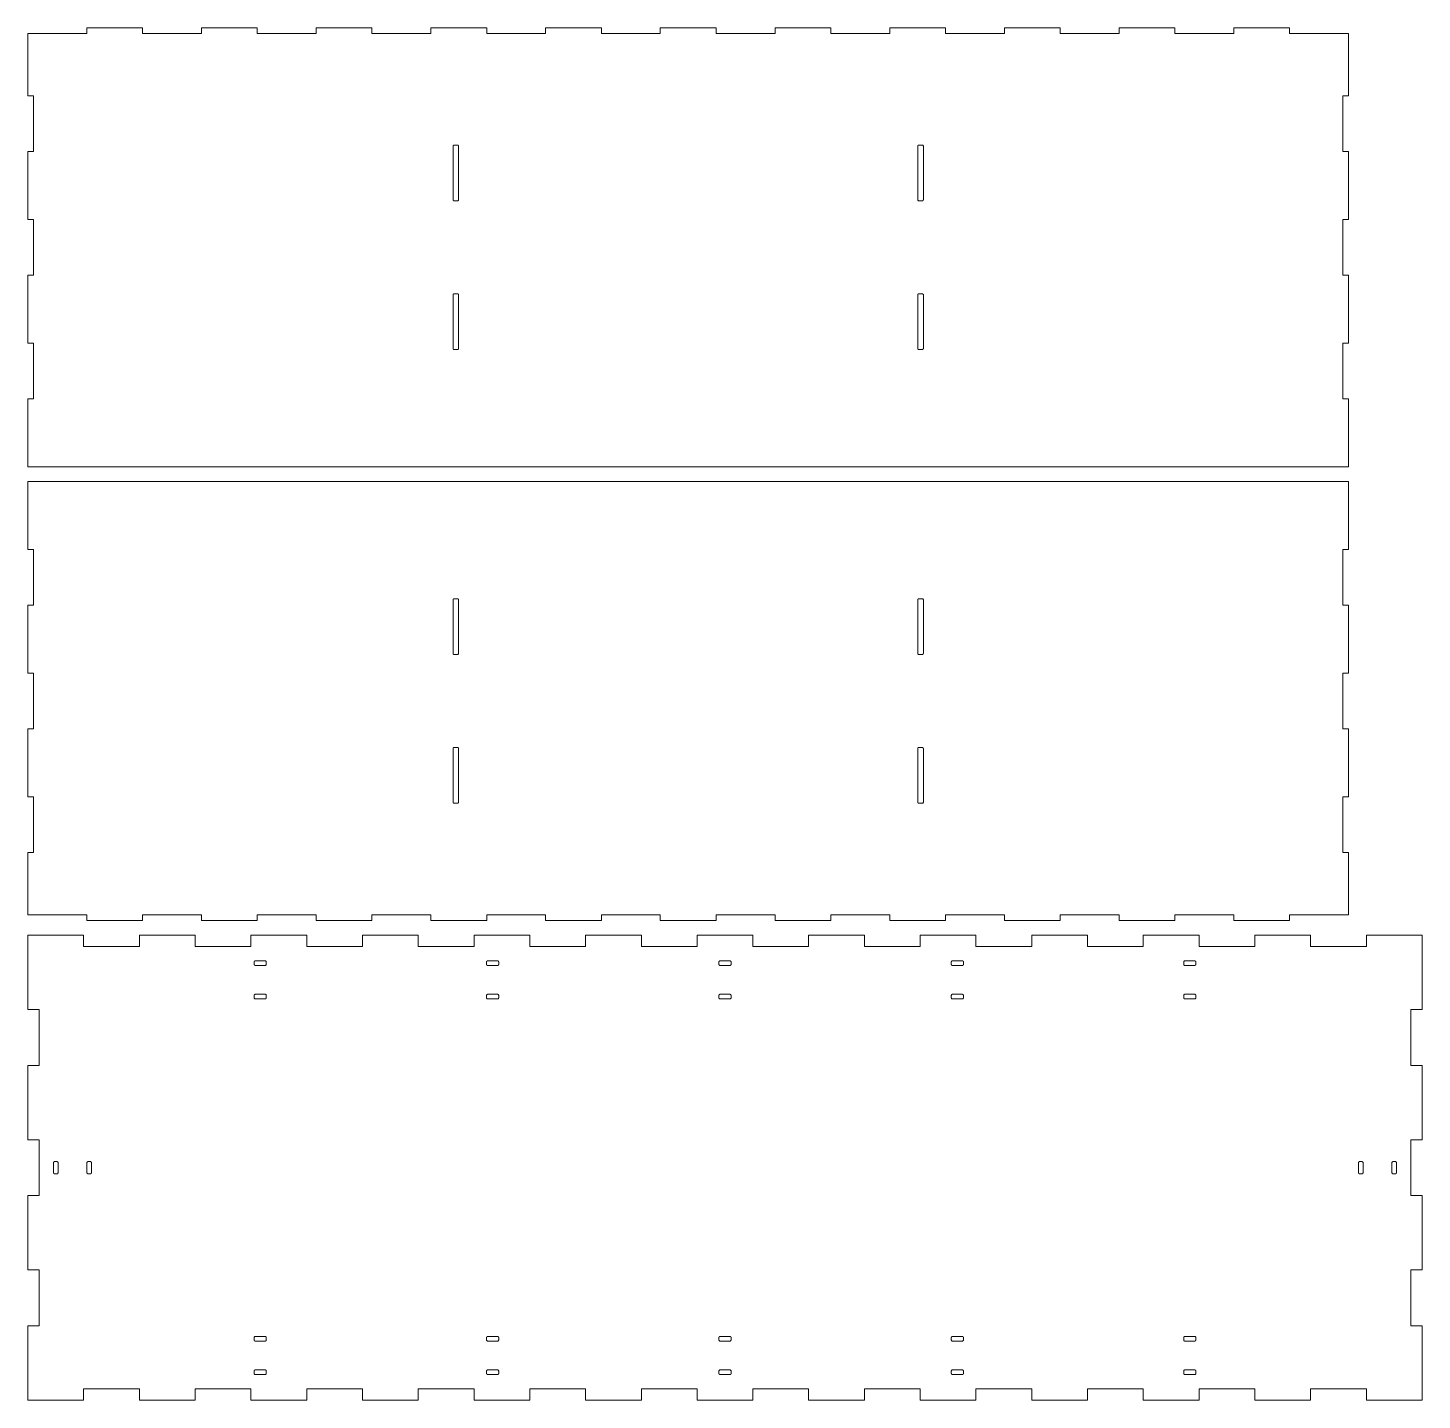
# Model space of a CAD drawing. Header units: millimetres. Extents: x 0 to 2766, y 0 to 982.
# Drawn here: x 2016 to 2766, y 0 to 738 of the extents above; entities that cross this region are included whole.
import ezdxf

# ---------------------------------------------------------------- set-up
doc = ezdxf.new("R2010")
doc.units = ezdxf.units.MM
doc.layers.add('CORTE', color=1, linetype='Continuous', lineweight=0)

msp = doc.modelspace()

# ---------------------------------------------------------------- linework, layer by layer
at = {"layer": 'CORTE'}
for points in [[(2016, 502), (2047.7, 502), (2077.7, 502), (2109.4, 502), (2139.4, 502), (2171.1, 502), (2201.1, 502), (2232.8, 502), (2262.8, 502), (2294.5, 502), (2324.5, 502), (2356.2, 502), (2386.2, 502), (2417.9, 502), (2447.9, 502), (2479.6, 502), (2509.6, 502), (2541.3, 502), (2571.3, 502), (2603, 502), (2633, 502), (2664.7, 502), (2694.7, 502), (2726.4, 502), (2726.4, 538.5), (2723.4, 538.5), (2723.4, 568.5), (2726.4, 568.5), (2726.4, 605), (2723.4, 605), (2723.4, 635), (2726.4, 635), (2726.4, 671.5), (2723.4, 671.5), (2723.4, 701.5), (2726.4, 701.5), (2726.4, 735), (2694.7, 735), (2694.7, 738), (2664.7, 738), (2664.7, 735), (2633, 735), (2633, 738), (2603, 738), (2603, 735), (2571.3, 735), (2571.3, 738), (2541.3, 738), (2541.3, 735), (2509.6, 735), (2509.6, 738), (2479.6, 738), (2479.6, 735), (2447.9, 735), (2447.9, 738), (2417.9, 738), (2417.9, 735), (2386.2, 735), (2386.2, 738), (2356.2, 738), (2356.2, 735), (2324.5, 735), (2324.5, 738), (2294.5, 738), (2294.5, 735), (2262.8, 735), (2262.8, 738), (2232.8, 738), (2232.8, 735), (2201.1, 735), (2201.1, 738), (2171.1, 738), (2171.1, 735), (2139.4, 735), (2139.4, 738), (2109.4, 738), (2109.4, 735), (2077.7, 735), (2077.7, 738), (2047.7, 738), (2047.7, 735), (2016, 735), (2016, 701.5), (2019, 701.5), (2019, 671.5), (2016, 671.5), (2016, 635), (2019, 635), (2019, 605), (2016, 605), (2016, 568.5), (2019, 568.5), (2019, 538.5), (2016, 538.5), (2016, 502)], [(2247.1, 645), (2247.167179, 645.003773), (2247.233513, 645.015043), (2247.298167, 645.03367), (2247.36033, 645.059419), (2247.419219, 645.091965), (2247.474094, 645.130901), (2247.524264, 645.175736), (2247.569099, 645.225906), (2247.608035, 645.280781), (2247.640581, 645.33967), (2247.66633, 645.401833), (2247.684957, 645.466487), (2247.696227, 645.532821), (2247.7, 645.6), (2247.7, 674.4), (2247.696227, 674.467179), (2247.684957, 674.533513), (2247.66633, 674.598167), (2247.640581, 674.66033), (2247.608035, 674.719219), (2247.569099, 674.774094), (2247.524264, 674.824264), (2247.474094, 674.869099), (2247.419219, 674.908035), (2247.36033, 674.940581), (2247.298167, 674.96633), (2247.233513, 674.984957), (2247.167179, 674.996227), (2247.1, 675), (2245.3, 675), (2245.232821, 674.996227), (2245.166487, 674.984957), (2245.101833, 674.96633), (2245.03967, 674.940581), (2244.980781, 674.908035), (2244.925906, 674.869099), (2244.875736, 674.824264), (2244.830901, 674.774094), (2244.791965, 674.719219), (2244.759419, 674.66033), (2244.73367, 674.598167), (2244.715043, 674.533513), (2244.703773, 674.467179), (2244.7, 674.4), (2244.7, 645.6), (2244.703773, 645.532821), (2244.715043, 645.466487), (2244.73367, 645.401833), (2244.759419, 645.33967), (2244.791965, 645.280781), (2244.830901, 645.225906), (2244.875736, 645.175736), (2244.925906, 645.130901), (2244.980781, 645.091965), (2245.03967, 645.059419), (2245.101833, 645.03367), (2245.166487, 645.015043), (2245.232821, 645.003773), (2245.3, 645)], [(2497.1, 645), (2497.167179, 645.003773), (2497.233513, 645.015043), (2497.298167, 645.03367), (2497.36033, 645.059419), (2497.419219, 645.091965), (2497.474094, 645.130901), (2497.524264, 645.175736), (2497.569099, 645.225906), (2497.608035, 645.280781), (2497.640581, 645.33967), (2497.66633, 645.401833), (2497.684957, 645.466487), (2497.696227, 645.532821), (2497.7, 645.6), (2497.7, 674.4), (2497.696227, 674.467179), (2497.684957, 674.533513), (2497.66633, 674.598167), (2497.640581, 674.66033), (2497.608035, 674.719219), (2497.569099, 674.774094), (2497.524264, 674.824264), (2497.474094, 674.869099), (2497.419219, 674.908035), (2497.36033, 674.940581), (2497.298167, 674.96633), (2497.233513, 674.984957), (2497.167179, 674.996227), (2497.1, 675), (2495.3, 675), (2495.232821, 674.996227), (2495.166487, 674.984957), (2495.101833, 674.96633), (2495.03967, 674.940581), (2494.980781, 674.908035), (2494.925906, 674.869099), (2494.875736, 674.824264), (2494.830901, 674.774094), (2494.791965, 674.719219), (2494.759419, 674.66033), (2494.73367, 674.598167), (2494.715043, 674.533513), (2494.703773, 674.467179), (2494.7, 674.4), (2494.7, 645.6), (2494.703773, 645.532821), (2494.715043, 645.466487), (2494.73367, 645.401833), (2494.759419, 645.33967), (2494.791965, 645.280781), (2494.830901, 645.225906), (2494.875736, 645.175736), (2494.925906, 645.130901), (2494.980781, 645.091965), (2495.03967, 645.059419), (2495.101833, 645.03367), (2495.166487, 645.015043), (2495.232821, 645.003773), (2495.3, 645)], [(2247.1, 565), (2247.167179, 565.003773), (2247.233513, 565.015043), (2247.298167, 565.03367), (2247.36033, 565.059419), (2247.419219, 565.091965), (2247.474094, 565.130901), (2247.524264, 565.175736), (2247.569099, 565.225906), (2247.608035, 565.280781), (2247.640581, 565.33967), (2247.66633, 565.401833), (2247.684957, 565.466487), (2247.696227, 565.532821), (2247.7, 565.6), (2247.7, 594.4), (2247.696227, 594.467179), (2247.684957, 594.533513), (2247.66633, 594.598167), (2247.640581, 594.66033), (2247.608035, 594.719219), (2247.569099, 594.774094), (2247.524264, 594.824264), (2247.474094, 594.869099), (2247.419219, 594.908035), (2247.36033, 594.940581), (2247.298167, 594.96633), (2247.233513, 594.984957), (2247.167179, 594.996227), (2247.1, 595), (2245.3, 595), (2245.232821, 594.996227), (2245.166487, 594.984957), (2245.101833, 594.96633), (2245.03967, 594.940581), (2244.980781, 594.908035), (2244.925906, 594.869099), (2244.875736, 594.824264), (2244.830901, 594.774094), (2244.791965, 594.719219), (2244.759419, 594.66033), (2244.73367, 594.598167), (2244.715043, 594.533513), (2244.703773, 594.467179), (2244.7, 594.4), (2244.7, 565.6), (2244.703773, 565.532821), (2244.715043, 565.466487), (2244.73367, 565.401833), (2244.759419, 565.33967), (2244.791965, 565.280781), (2244.830901, 565.225906), (2244.875736, 565.175736), (2244.925906, 565.130901), (2244.980781, 565.091965), (2245.03967, 565.059419), (2245.101833, 565.03367), (2245.166487, 565.015043), (2245.232821, 565.003773), (2245.3, 565)], [(2497.1, 565), (2497.167179, 565.003773), (2497.233513, 565.015043), (2497.298167, 565.03367), (2497.36033, 565.059419), (2497.419219, 565.091965), (2497.474094, 565.130901), (2497.524264, 565.175736), (2497.569099, 565.225906), (2497.608035, 565.280781), (2497.640581, 565.33967), (2497.66633, 565.401833), (2497.684957, 565.466487), (2497.696227, 565.532821), (2497.7, 565.6), (2497.7, 594.4), (2497.696227, 594.467179), (2497.684957, 594.533513), (2497.66633, 594.598167), (2497.640581, 594.66033), (2497.608035, 594.719219), (2497.569099, 594.774094), (2497.524264, 594.824264), (2497.474094, 594.869099), (2497.419219, 594.908035), (2497.36033, 594.940581), (2497.298167, 594.96633), (2497.233513, 594.984957), (2497.167179, 594.996227), (2497.1, 595), (2495.3, 595), (2495.232821, 594.996227), (2495.166487, 594.984957), (2495.101833, 594.96633), (2495.03967, 594.940581), (2494.980781, 594.908035), (2494.925906, 594.869099), (2494.875736, 594.824264), (2494.830901, 594.774094), (2494.791965, 594.719219), (2494.759419, 594.66033), (2494.73367, 594.598167), (2494.715043, 594.533513), (2494.703773, 594.467179), (2494.7, 594.4), (2494.7, 565.6), (2494.703773, 565.532821), (2494.715043, 565.466487), (2494.73367, 565.401833), (2494.759419, 565.33967), (2494.791965, 565.280781), (2494.830901, 565.225906), (2494.875736, 565.175736), (2494.925906, 565.130901), (2494.980781, 565.091965), (2495.03967, 565.059419), (2495.101833, 565.03367), (2495.166487, 565.015043), (2495.232821, 565.003773), (2495.3, 565)], [(2016, 261), (2047.7, 261), (2047.7, 258), (2077.7, 258), (2077.7, 261), (2109.4, 261), (2109.4, 258), (2139.4, 258), (2139.4, 261), (2171.1, 261), (2171.1, 258), (2201.1, 258), (2201.1, 261), (2232.8, 261), (2232.8, 258), (2262.8, 258), (2262.8, 261), (2294.5, 261), (2294.5, 258), (2324.5, 258), (2324.5, 261), (2356.2, 261), (2356.2, 258), (2386.2, 258), (2386.2, 261), (2417.9, 261), (2417.9, 258), (2447.9, 258), (2447.9, 261), (2479.6, 261), (2479.6, 258), (2509.6, 258), (2509.6, 261), (2541.3, 261), (2541.3, 258), (2571.3, 258), (2571.3, 261), (2603, 261), (2603, 258), (2633, 258), (2633, 261), (2664.7, 261), (2664.7, 258), (2694.7, 258), (2694.7, 261), (2726.4, 261), (2726.4, 294.5), (2723.4, 294.5), (2723.4, 324.5), (2726.4, 324.5), (2726.4, 361), (2723.4, 361), (2723.4, 391), (2726.4, 391), (2726.4, 427.5), (2723.4, 427.5), (2723.4, 457.5), (2726.4, 457.5), (2726.4, 494), (2694.7, 494), (2664.7, 494), (2633, 494), (2603, 494), (2571.3, 494), (2541.3, 494), (2509.6, 494), (2479.6, 494), (2447.9, 494), (2417.9, 494), (2386.2, 494), (2356.2, 494), (2324.5, 494), (2294.5, 494), (2262.8, 494), (2232.8, 494), (2201.1, 494), (2171.1, 494), (2139.4, 494), (2109.4, 494), (2077.7, 494), (2047.7, 494), (2016, 494), (2016, 457.5), (2019, 457.5), (2019, 427.5), (2016, 427.5), (2016, 391), (2019, 391), (2019, 361), (2016, 361), (2016, 324.5), (2019, 324.5), (2019, 294.5), (2016, 294.5), (2016, 261)], [(2247.1, 401), (2247.167179, 401.003773), (2247.233513, 401.015043), (2247.298167, 401.03367), (2247.36033, 401.059419), (2247.419219, 401.091965), (2247.474094, 401.130901), (2247.524264, 401.175736), (2247.569099, 401.225906), (2247.608035, 401.280781), (2247.640581, 401.33967), (2247.66633, 401.401833), (2247.684957, 401.466487), (2247.696227, 401.532821), (2247.7, 401.6), (2247.7, 430.4), (2247.696227, 430.467179), (2247.684957, 430.533513), (2247.66633, 430.598167), (2247.640581, 430.66033), (2247.608035, 430.719219), (2247.569099, 430.774094), (2247.524264, 430.824264), (2247.474094, 430.869099), (2247.419219, 430.908035), (2247.36033, 430.940581), (2247.298167, 430.96633), (2247.233513, 430.984957), (2247.167179, 430.996227), (2247.1, 431), (2245.3, 431), (2245.232821, 430.996227), (2245.166487, 430.984957), (2245.101833, 430.96633), (2245.03967, 430.940581), (2244.980781, 430.908035), (2244.925906, 430.869099), (2244.875736, 430.824264), (2244.830901, 430.774094), (2244.791965, 430.719219), (2244.759419, 430.66033), (2244.73367, 430.598167), (2244.715043, 430.533513), (2244.703773, 430.467179), (2244.7, 430.4), (2244.7, 401.6), (2244.703773, 401.532821), (2244.715043, 401.466487), (2244.73367, 401.401833), (2244.759419, 401.33967), (2244.791965, 401.280781), (2244.830901, 401.225906), (2244.875736, 401.175736), (2244.925906, 401.130901), (2244.980781, 401.091965), (2245.03967, 401.059419), (2245.101833, 401.03367), (2245.166487, 401.015043), (2245.232821, 401.003773), (2245.3, 401)], [(2497.1, 401), (2497.167179, 401.003773), (2497.233513, 401.015043), (2497.298167, 401.03367), (2497.36033, 401.059419), (2497.419219, 401.091965), (2497.474094, 401.130901), (2497.524264, 401.175736), (2497.569099, 401.225906), (2497.608035, 401.280781), (2497.640581, 401.33967), (2497.66633, 401.401833), (2497.684957, 401.466487), (2497.696227, 401.532821), (2497.7, 401.6), (2497.7, 430.4), (2497.696227, 430.467179), (2497.684957, 430.533513), (2497.66633, 430.598167), (2497.640581, 430.66033), (2497.608035, 430.719219), (2497.569099, 430.774094), (2497.524264, 430.824264), (2497.474094, 430.869099), (2497.419219, 430.908035), (2497.36033, 430.940581), (2497.298167, 430.96633), (2497.233513, 430.984957), (2497.167179, 430.996227), (2497.1, 431), (2495.3, 431), (2495.232821, 430.996227), (2495.166487, 430.984957), (2495.101833, 430.96633), (2495.03967, 430.940581), (2494.980781, 430.908035), (2494.925906, 430.869099), (2494.875736, 430.824264), (2494.830901, 430.774094), (2494.791965, 430.719219), (2494.759419, 430.66033), (2494.73367, 430.598167), (2494.715043, 430.533513), (2494.703773, 430.467179), (2494.7, 430.4), (2494.7, 401.6), (2494.703773, 401.532821), (2494.715043, 401.466487), (2494.73367, 401.401833), (2494.759419, 401.33967), (2494.791965, 401.280781), (2494.830901, 401.225906), (2494.875736, 401.175736), (2494.925906, 401.130901), (2494.980781, 401.091965), (2495.03967, 401.059419), (2495.101833, 401.03367), (2495.166487, 401.015043), (2495.232821, 401.003773), (2495.3, 401)], [(2247.1, 321), (2247.167179, 321.003773), (2247.233513, 321.015043), (2247.298167, 321.03367), (2247.36033, 321.059419), (2247.419219, 321.091965), (2247.474094, 321.130901), (2247.524264, 321.175736), (2247.569099, 321.225906), (2247.608035, 321.280781), (2247.640581, 321.33967), (2247.66633, 321.401833), (2247.684957, 321.466487), (2247.696227, 321.532821), (2247.7, 321.6), (2247.7, 350.4), (2247.696227, 350.467179), (2247.684957, 350.533513), (2247.66633, 350.598167), (2247.640581, 350.66033), (2247.608035, 350.719219), (2247.569099, 350.774094), (2247.524264, 350.824264), (2247.474094, 350.869099), (2247.419219, 350.908035), (2247.36033, 350.940581), (2247.298167, 350.96633), (2247.233513, 350.984957), (2247.167179, 350.996227), (2247.1, 351), (2245.3, 351), (2245.232821, 350.996227), (2245.166487, 350.984957), (2245.101833, 350.96633), (2245.03967, 350.940581), (2244.980781, 350.908035), (2244.925906, 350.869099), (2244.875736, 350.824264), (2244.830901, 350.774094), (2244.791965, 350.719219), (2244.759419, 350.66033), (2244.73367, 350.598167), (2244.715043, 350.533513), (2244.703773, 350.467179), (2244.7, 350.4), (2244.7, 321.6), (2244.703773, 321.532821), (2244.715043, 321.466487), (2244.73367, 321.401833), (2244.759419, 321.33967), (2244.791965, 321.280781), (2244.830901, 321.225906), (2244.875736, 321.175736), (2244.925906, 321.130901), (2244.980781, 321.091965), (2245.03967, 321.059419), (2245.101833, 321.03367), (2245.166487, 321.015043), (2245.232821, 321.003773), (2245.3, 321)], [(2497.1, 321), (2497.167179, 321.003773), (2497.233513, 321.015043), (2497.298167, 321.03367), (2497.36033, 321.059419), (2497.419219, 321.091965), (2497.474094, 321.130901), (2497.524264, 321.175736), (2497.569099, 321.225906), (2497.608035, 321.280781), (2497.640581, 321.33967), (2497.66633, 321.401833), (2497.684957, 321.466487), (2497.696227, 321.532821), (2497.7, 321.6), (2497.7, 350.4), (2497.696227, 350.467179), (2497.684957, 350.533513), (2497.66633, 350.598167), (2497.640581, 350.66033), (2497.608035, 350.719219), (2497.569099, 350.774094), (2497.524264, 350.824264), (2497.474094, 350.869099), (2497.419219, 350.908035), (2497.36033, 350.940581), (2497.298167, 350.96633), (2497.233513, 350.984957), (2497.167179, 350.996227), (2497.1, 351), (2495.3, 351), (2495.232821, 350.996227), (2495.166487, 350.984957), (2495.101833, 350.96633), (2495.03967, 350.940581), (2494.980781, 350.908035), (2494.925906, 350.869099), (2494.875736, 350.824264), (2494.830901, 350.774094), (2494.791965, 350.719219), (2494.759419, 350.66033), (2494.73367, 350.598167), (2494.715043, 350.533513), (2494.703773, 350.467179), (2494.7, 350.4), (2494.7, 321.6), (2494.703773, 321.532821), (2494.715043, 321.466487), (2494.73367, 321.401833), (2494.759419, 321.33967), (2494.791965, 321.280781), (2494.830901, 321.225906), (2494.875736, 321.175736), (2494.925906, 321.130901), (2494.980781, 321.091965), (2495.03967, 321.059419), (2495.101833, 321.03367), (2495.166487, 321.015043), (2495.232821, 321.003773), (2495.3, 321)], [(2016, 0), (2046, 0), (2046, 6), (2076, 6), (2076, 0), (2106, 0), (2106, 6), (2136, 6), (2136, 0), (2166, 0), (2166, 6), (2196, 6), (2196, 0), (2226, 0), (2226, 6), (2256, 6), (2256, 0), (2286, 0), (2286, 6), (2316, 6), (2316, 0), (2346, 0), (2346, 6), (2376, 6), (2376, 0), (2406, 0), (2406, 6), (2436, 6), (2436, 0), (2466, 0), (2466, 6), (2496, 6), (2496, 0), (2526, 0), (2526, 6), (2556, 6), (2556, 0), (2586, 0), (2586, 6), (2616, 6), (2616, 0), (2646, 0), (2646, 6), (2676, 6), (2676, 0), (2706, 0), (2706, 6), (2736, 6), (2736, 0), (2766, 0), (2766, 40), (2760, 40), (2760, 70), (2766, 70), (2766, 110), (2760, 110), (2760, 140), (2766, 140), (2766, 180), (2760, 180), (2760, 210), (2766, 210), (2766, 250), (2736, 250), (2736, 244), (2706, 244), (2706, 250), (2676, 250), (2676, 244), (2646, 244), (2646, 250), (2616, 250), (2616, 244), (2586, 244), (2586, 250), (2556, 250), (2556, 244), (2526, 244), (2526, 250), (2496, 250), (2496, 244), (2466, 244), (2466, 250), (2436, 250), (2436, 244), (2406, 244), (2406, 250), (2376, 250), (2376, 244), (2346, 244), (2346, 250), (2316, 250), (2316, 244), (2286, 244), (2286, 250), (2256, 250), (2256, 244), (2226, 244), (2226, 250), (2196, 250), (2196, 244), (2166, 244), (2166, 250), (2136, 250), (2136, 244), (2106, 244), (2106, 250), (2076, 250), (2076, 244), (2046, 244), (2046, 250), (2016, 250), (2016, 210), (2022, 210), (2022, 180), (2016, 180), (2016, 140), (2022, 140), (2022, 110), (2016, 110), (2016, 70), (2022, 70), (2022, 40), (2016, 40), (2016, 0)], [(2143.65, 233.75), (2143.717179, 233.753773), (2143.783513, 233.765043), (2143.848167, 233.78367), (2143.91033, 233.809419), (2143.969219, 233.841965), (2144.024094, 233.880901), (2144.074264, 233.925736), (2144.119099, 233.975906), (2144.158035, 234.030781), (2144.190581, 234.08967), (2144.21633, 234.151833), (2144.234957, 234.216487), (2144.246227, 234.282821), (2144.25, 234.35), (2144.25, 235.65), (2144.246227, 235.717179), (2144.234957, 235.783513), (2144.21633, 235.848167), (2144.190581, 235.91033), (2144.158035, 235.969219), (2144.119099, 236.024094), (2144.074264, 236.074264), (2144.024094, 236.119099), (2143.969219, 236.158035), (2143.91033, 236.190581), (2143.848167, 236.21633), (2143.783513, 236.234957), (2143.717179, 236.246227), (2143.65, 236.25), (2138.35, 236.25), (2138.282821, 236.246227), (2138.216487, 236.234957), (2138.151833, 236.21633), (2138.08967, 236.190581), (2138.030781, 236.158035), (2137.975906, 236.119099), (2137.925736, 236.074264), (2137.880901, 236.024094), (2137.841965, 235.969219), (2137.809419, 235.91033), (2137.78367, 235.848167), (2137.765043, 235.783513), (2137.753773, 235.717179), (2137.75, 235.65), (2137.75, 234.35), (2137.753773, 234.282821), (2137.765043, 234.216487), (2137.78367, 234.151833), (2137.809419, 234.08967), (2137.841965, 234.030781), (2137.880901, 233.975906), (2137.925736, 233.925736), (2137.975906, 233.880901), (2138.030781, 233.841965), (2138.08967, 233.809419), (2138.151833, 233.78367), (2138.216487, 233.765043), (2138.282821, 233.753773), (2138.35, 233.75)], [(2268.65, 233.75), (2268.717179, 233.753773), (2268.783513, 233.765043), (2268.848167, 233.78367), (2268.91033, 233.809419), (2268.969219, 233.841965), (2269.024094, 233.880901), (2269.074264, 233.925736), (2269.119099, 233.975906), (2269.158035, 234.030781), (2269.190581, 234.08967), (2269.21633, 234.151833), (2269.234957, 234.216487), (2269.246227, 234.282821), (2269.25, 234.35), (2269.25, 235.65), (2269.246227, 235.717179), (2269.234957, 235.783513), (2269.21633, 235.848167), (2269.190581, 235.91033), (2269.158035, 235.969219), (2269.119099, 236.024094), (2269.074264, 236.074264), (2269.024094, 236.119099), (2268.969219, 236.158035), (2268.91033, 236.190581), (2268.848167, 236.21633), (2268.783513, 236.234957), (2268.717179, 236.246227), (2268.65, 236.25), (2263.35, 236.25), (2263.282821, 236.246227), (2263.216487, 236.234957), (2263.151833, 236.21633), (2263.08967, 236.190581), (2263.030781, 236.158035), (2262.975906, 236.119099), (2262.925736, 236.074264), (2262.880901, 236.024094), (2262.841965, 235.969219), (2262.809419, 235.91033), (2262.78367, 235.848167), (2262.765043, 235.783513), (2262.753773, 235.717179), (2262.75, 235.65), (2262.75, 234.35), (2262.753773, 234.282821), (2262.765043, 234.216487), (2262.78367, 234.151833), (2262.809419, 234.08967), (2262.841965, 234.030781), (2262.880901, 233.975906), (2262.925736, 233.925736), (2262.975906, 233.880901), (2263.030781, 233.841965), (2263.08967, 233.809419), (2263.151833, 233.78367), (2263.216487, 233.765043), (2263.282821, 233.753773), (2263.35, 233.75)], [(2393.65, 233.75), (2393.717179, 233.753773), (2393.783513, 233.765043), (2393.848167, 233.78367), (2393.91033, 233.809419), (2393.969219, 233.841965), (2394.024094, 233.880901), (2394.074264, 233.925736), (2394.119099, 233.975906), (2394.158035, 234.030781), (2394.190581, 234.08967), (2394.21633, 234.151833), (2394.234957, 234.216487), (2394.246227, 234.282821), (2394.25, 234.35), (2394.25, 235.65), (2394.246227, 235.717179), (2394.234957, 235.783513), (2394.21633, 235.848167), (2394.190581, 235.91033), (2394.158035, 235.969219), (2394.119099, 236.024094), (2394.074264, 236.074264), (2394.024094, 236.119099), (2393.969219, 236.158035), (2393.91033, 236.190581), (2393.848167, 236.21633), (2393.783513, 236.234957), (2393.717179, 236.246227), (2393.65, 236.25), (2388.35, 236.25), (2388.282821, 236.246227), (2388.216487, 236.234957), (2388.151833, 236.21633), (2388.08967, 236.190581), (2388.030781, 236.158035), (2387.975906, 236.119099), (2387.925736, 236.074264), (2387.880901, 236.024094), (2387.841965, 235.969219), (2387.809419, 235.91033), (2387.78367, 235.848167), (2387.765043, 235.783513), (2387.753773, 235.717179), (2387.75, 235.65), (2387.75, 234.35), (2387.753773, 234.282821), (2387.765043, 234.216487), (2387.78367, 234.151833), (2387.809419, 234.08967), (2387.841965, 234.030781), (2387.880901, 233.975906), (2387.925736, 233.925736), (2387.975906, 233.880901), (2388.030781, 233.841965), (2388.08967, 233.809419), (2388.151833, 233.78367), (2388.216487, 233.765043), (2388.282821, 233.753773), (2388.35, 233.75)], [(2518.65, 233.75), (2518.717179, 233.753773), (2518.783513, 233.765043), (2518.848167, 233.78367), (2518.91033, 233.809419), (2518.969219, 233.841965), (2519.024094, 233.880901), (2519.074264, 233.925736), (2519.119099, 233.975906), (2519.158035, 234.030781), (2519.190581, 234.08967), (2519.21633, 234.151833), (2519.234957, 234.216487), (2519.246227, 234.282821), (2519.25, 234.35), (2519.25, 235.65), (2519.246227, 235.717179), (2519.234957, 235.783513), (2519.21633, 235.848167), (2519.190581, 235.91033), (2519.158035, 235.969219), (2519.119099, 236.024094), (2519.074264, 236.074264), (2519.024094, 236.119099), (2518.969219, 236.158035), (2518.91033, 236.190581), (2518.848167, 236.21633), (2518.783513, 236.234957), (2518.717179, 236.246227), (2518.65, 236.25), (2513.35, 236.25), (2513.282821, 236.246227), (2513.216487, 236.234957), (2513.151833, 236.21633), (2513.08967, 236.190581), (2513.030781, 236.158035), (2512.975906, 236.119099), (2512.925736, 236.074264), (2512.880901, 236.024094), (2512.841965, 235.969219), (2512.809419, 235.91033), (2512.78367, 235.848167), (2512.765043, 235.783513), (2512.753773, 235.717179), (2512.75, 235.65), (2512.75, 234.35), (2512.753773, 234.282821), (2512.765043, 234.216487), (2512.78367, 234.151833), (2512.809419, 234.08967), (2512.841965, 234.030781), (2512.880901, 233.975906), (2512.925736, 233.925736), (2512.975906, 233.880901), (2513.030781, 233.841965), (2513.08967, 233.809419), (2513.151833, 233.78367), (2513.216487, 233.765043), (2513.282821, 233.753773), (2513.35, 233.75)], [(2643.65, 233.75), (2643.717179, 233.753773), (2643.783513, 233.765043), (2643.848167, 233.78367), (2643.91033, 233.809419), (2643.969219, 233.841965), (2644.024094, 233.880901), (2644.074264, 233.925736), (2644.119099, 233.975906), (2644.158035, 234.030781), (2644.190581, 234.08967), (2644.21633, 234.151833), (2644.234957, 234.216487), (2644.246227, 234.282821), (2644.25, 234.35), (2644.25, 235.65), (2644.246227, 235.717179), (2644.234957, 235.783513), (2644.21633, 235.848167), (2644.190581, 235.91033), (2644.158035, 235.969219), (2644.119099, 236.024094), (2644.074264, 236.074264), (2644.024094, 236.119099), (2643.969219, 236.158035), (2643.91033, 236.190581), (2643.848167, 236.21633), (2643.783513, 236.234957), (2643.717179, 236.246227), (2643.65, 236.25), (2638.35, 236.25), (2638.282821, 236.246227), (2638.216487, 236.234957), (2638.151833, 236.21633), (2638.08967, 236.190581), (2638.030781, 236.158035), (2637.975906, 236.119099), (2637.925736, 236.074264), (2637.880901, 236.024094), (2637.841965, 235.969219), (2637.809419, 235.91033), (2637.78367, 235.848167), (2637.765043, 235.783513), (2637.753773, 235.717179), (2637.75, 235.65), (2637.75, 234.35), (2637.753773, 234.282821), (2637.765043, 234.216487), (2637.78367, 234.151833), (2637.809419, 234.08967), (2637.841965, 234.030781), (2637.880901, 233.975906), (2637.925736, 233.925736), (2637.975906, 233.880901), (2638.030781, 233.841965), (2638.08967, 233.809419), (2638.151833, 233.78367), (2638.216487, 233.765043), (2638.282821, 233.753773), (2638.35, 233.75)], [(2143.65, 215.75), (2143.717179, 215.753773), (2143.783513, 215.765043), (2143.848167, 215.78367), (2143.91033, 215.809419), (2143.969219, 215.841965), (2144.024094, 215.880901), (2144.074264, 215.925736), (2144.119099, 215.975906), (2144.158035, 216.030781), (2144.190581, 216.08967), (2144.21633, 216.151833), (2144.234957, 216.216487), (2144.246227, 216.282821), (2144.25, 216.35), (2144.25, 217.65), (2144.246227, 217.717179), (2144.234957, 217.783513), (2144.21633, 217.848167), (2144.190581, 217.91033), (2144.158035, 217.969219), (2144.119099, 218.024094), (2144.074264, 218.074264), (2144.024094, 218.119099), (2143.969219, 218.158035), (2143.91033, 218.190581), (2143.848167, 218.21633), (2143.783513, 218.234957), (2143.717179, 218.246227), (2143.65, 218.25), (2138.35, 218.25), (2138.282821, 218.246227), (2138.216487, 218.234957), (2138.151833, 218.21633), (2138.08967, 218.190581), (2138.030781, 218.158035), (2137.975906, 218.119099), (2137.925736, 218.074264), (2137.880901, 218.024094), (2137.841965, 217.969219), (2137.809419, 217.91033), (2137.78367, 217.848167), (2137.765043, 217.783513), (2137.753773, 217.717179), (2137.75, 217.65), (2137.75, 216.35), (2137.753773, 216.282821), (2137.765043, 216.216487), (2137.78367, 216.151833), (2137.809419, 216.08967), (2137.841965, 216.030781), (2137.880901, 215.975906), (2137.925736, 215.925736), (2137.975906, 215.880901), (2138.030781, 215.841965), (2138.08967, 215.809419), (2138.151833, 215.78367), (2138.216487, 215.765043), (2138.282821, 215.753773), (2138.35, 215.75)], [(2268.65, 215.75), (2268.717179, 215.753773), (2268.783513, 215.765043), (2268.848167, 215.78367), (2268.91033, 215.809419), (2268.969219, 215.841965), (2269.024094, 215.880901), (2269.074264, 215.925736), (2269.119099, 215.975906), (2269.158035, 216.030781), (2269.190581, 216.08967), (2269.21633, 216.151833), (2269.234957, 216.216487), (2269.246227, 216.282821), (2269.25, 216.35), (2269.25, 217.65), (2269.246227, 217.717179), (2269.234957, 217.783513), (2269.21633, 217.848167), (2269.190581, 217.91033), (2269.158035, 217.969219), (2269.119099, 218.024094), (2269.074264, 218.074264), (2269.024094, 218.119099), (2268.969219, 218.158035), (2268.91033, 218.190581), (2268.848167, 218.21633), (2268.783513, 218.234957), (2268.717179, 218.246227), (2268.65, 218.25), (2263.35, 218.25), (2263.282821, 218.246227), (2263.216487, 218.234957), (2263.151833, 218.21633), (2263.08967, 218.190581), (2263.030781, 218.158035), (2262.975906, 218.119099), (2262.925736, 218.074264), (2262.880901, 218.024094), (2262.841965, 217.969219), (2262.809419, 217.91033), (2262.78367, 217.848167), (2262.765043, 217.783513), (2262.753773, 217.717179), (2262.75, 217.65), (2262.75, 216.35), (2262.753773, 216.282821), (2262.765043, 216.216487), (2262.78367, 216.151833), (2262.809419, 216.08967), (2262.841965, 216.030781), (2262.880901, 215.975906), (2262.925736, 215.925736), (2262.975906, 215.880901), (2263.030781, 215.841965), (2263.08967, 215.809419), (2263.151833, 215.78367), (2263.216487, 215.765043), (2263.282821, 215.753773), (2263.35, 215.75)], [(2393.65, 215.75), (2393.717179, 215.753773), (2393.783513, 215.765043), (2393.848167, 215.78367), (2393.91033, 215.809419), (2393.969219, 215.841965), (2394.024094, 215.880901), (2394.074264, 215.925736), (2394.119099, 215.975906), (2394.158035, 216.030781), (2394.190581, 216.08967), (2394.21633, 216.151833), (2394.234957, 216.216487), (2394.246227, 216.282821), (2394.25, 216.35), (2394.25, 217.65), (2394.246227, 217.717179), (2394.234957, 217.783513), (2394.21633, 217.848167), (2394.190581, 217.91033), (2394.158035, 217.969219), (2394.119099, 218.024094), (2394.074264, 218.074264), (2394.024094, 218.119099), (2393.969219, 218.158035), (2393.91033, 218.190581), (2393.848167, 218.21633), (2393.783513, 218.234957), (2393.717179, 218.246227), (2393.65, 218.25), (2388.35, 218.25), (2388.282821, 218.246227), (2388.216487, 218.234957), (2388.151833, 218.21633), (2388.08967, 218.190581), (2388.030781, 218.158035), (2387.975906, 218.119099), (2387.925736, 218.074264), (2387.880901, 218.024094), (2387.841965, 217.969219), (2387.809419, 217.91033), (2387.78367, 217.848167), (2387.765043, 217.783513), (2387.753773, 217.717179), (2387.75, 217.65), (2387.75, 216.35), (2387.753773, 216.282821), (2387.765043, 216.216487), (2387.78367, 216.151833), (2387.809419, 216.08967), (2387.841965, 216.030781), (2387.880901, 215.975906), (2387.925736, 215.925736), (2387.975906, 215.880901), (2388.030781, 215.841965), (2388.08967, 215.809419), (2388.151833, 215.78367), (2388.216487, 215.765043), (2388.282821, 215.753773), (2388.35, 215.75)], [(2518.65, 215.75), (2518.717179, 215.753773), (2518.783513, 215.765043), (2518.848167, 215.78367), (2518.91033, 215.809419), (2518.969219, 215.841965), (2519.024094, 215.880901), (2519.074264, 215.925736), (2519.119099, 215.975906), (2519.158035, 216.030781), (2519.190581, 216.08967), (2519.21633, 216.151833), (2519.234957, 216.216487), (2519.246227, 216.282821), (2519.25, 216.35), (2519.25, 217.65), (2519.246227, 217.717179), (2519.234957, 217.783513), (2519.21633, 217.848167), (2519.190581, 217.91033), (2519.158035, 217.969219), (2519.119099, 218.024094), (2519.074264, 218.074264), (2519.024094, 218.119099), (2518.969219, 218.158035), (2518.91033, 218.190581), (2518.848167, 218.21633), (2518.783513, 218.234957), (2518.717179, 218.246227), (2518.65, 218.25), (2513.35, 218.25), (2513.282821, 218.246227), (2513.216487, 218.234957), (2513.151833, 218.21633), (2513.08967, 218.190581), (2513.030781, 218.158035), (2512.975906, 218.119099), (2512.925736, 218.074264), (2512.880901, 218.024094), (2512.841965, 217.969219), (2512.809419, 217.91033), (2512.78367, 217.848167), (2512.765043, 217.783513), (2512.753773, 217.717179), (2512.75, 217.65), (2512.75, 216.35), (2512.753773, 216.282821), (2512.765043, 216.216487), (2512.78367, 216.151833), (2512.809419, 216.08967), (2512.841965, 216.030781), (2512.880901, 215.975906), (2512.925736, 215.925736), (2512.975906, 215.880901), (2513.030781, 215.841965), (2513.08967, 215.809419), (2513.151833, 215.78367), (2513.216487, 215.765043), (2513.282821, 215.753773), (2513.35, 215.75)], [(2643.65, 215.75), (2643.717179, 215.753773), (2643.783513, 215.765043), (2643.848167, 215.78367), (2643.91033, 215.809419), (2643.969219, 215.841965), (2644.024094, 215.880901), (2644.074264, 215.925736), (2644.119099, 215.975906), (2644.158035, 216.030781), (2644.190581, 216.08967), (2644.21633, 216.151833), (2644.234957, 216.216487), (2644.246227, 216.282821), (2644.25, 216.35), (2644.25, 217.65), (2644.246227, 217.717179), (2644.234957, 217.783513), (2644.21633, 217.848167), (2644.190581, 217.91033), (2644.158035, 217.969219), (2644.119099, 218.024094), (2644.074264, 218.074264), (2644.024094, 218.119099), (2643.969219, 218.158035), (2643.91033, 218.190581), (2643.848167, 218.21633), (2643.783513, 218.234957), (2643.717179, 218.246227), (2643.65, 218.25), (2638.35, 218.25), (2638.282821, 218.246227), (2638.216487, 218.234957), (2638.151833, 218.21633), (2638.08967, 218.190581), (2638.030781, 218.158035), (2637.975906, 218.119099), (2637.925736, 218.074264), (2637.880901, 218.024094), (2637.841965, 217.969219), (2637.809419, 217.91033), (2637.78367, 217.848167), (2637.765043, 217.783513), (2637.753773, 217.717179), (2637.75, 217.65), (2637.75, 216.35), (2637.753773, 216.282821), (2637.765043, 216.216487), (2637.78367, 216.151833), (2637.809419, 216.08967), (2637.841965, 216.030781), (2637.880901, 215.975906), (2637.925736, 215.925736), (2637.975906, 215.880901), (2638.030781, 215.841965), (2638.08967, 215.809419), (2638.151833, 215.78367), (2638.216487, 215.765043), (2638.282821, 215.753773), (2638.35, 215.75)], [(2031.65, 121.75), (2031.717179, 121.753773), (2031.783513, 121.765043), (2031.848167, 121.78367), (2031.91033, 121.809419), (2031.969219, 121.841965), (2032.024094, 121.880901), (2032.074264, 121.925736), (2032.119099, 121.975906), (2032.158035, 122.030781), (2032.190581, 122.08967), (2032.21633, 122.151833), (2032.234957, 122.216487), (2032.246227, 122.282821), (2032.25, 122.35), (2032.25, 127.65), (2032.246227, 127.717179), (2032.234957, 127.783513), (2032.21633, 127.848167), (2032.190581, 127.91033), (2032.158035, 127.969219), (2032.119099, 128.024094), (2032.074264, 128.074264), (2032.024094, 128.119099), (2031.969219, 128.158035), (2031.91033, 128.190581), (2031.848167, 128.21633), (2031.783513, 128.234957), (2031.717179, 128.246227), (2031.65, 128.25), (2030.35, 128.25), (2030.282821, 128.246227), (2030.216487, 128.234957), (2030.151833, 128.21633), (2030.08967, 128.190581), (2030.030781, 128.158035), (2029.975906, 128.119099), (2029.925736, 128.074264), (2029.880901, 128.024094), (2029.841965, 127.969219), (2029.809419, 127.91033), (2029.78367, 127.848167), (2029.765043, 127.783513), (2029.753773, 127.717179), (2029.75, 127.65), (2029.75, 122.35), (2029.753773, 122.282821), (2029.765043, 122.216487), (2029.78367, 122.151833), (2029.809419, 122.08967), (2029.841965, 122.030781), (2029.880901, 121.975906), (2029.925736, 121.925736), (2029.975906, 121.880901), (2030.030781, 121.841965), (2030.08967, 121.809419), (2030.151833, 121.78367), (2030.216487, 121.765043), (2030.282821, 121.753773), (2030.35, 121.75)], [(2049.65, 121.75), (2049.717179, 121.753773), (2049.783513, 121.765043), (2049.848167, 121.78367), (2049.91033, 121.809419), (2049.969219, 121.841965), (2050.024094, 121.880901), (2050.074264, 121.925736), (2050.119099, 121.975906), (2050.158035, 122.030781), (2050.190581, 122.08967), (2050.21633, 122.151833), (2050.234957, 122.216487), (2050.246227, 122.282821), (2050.25, 122.35), (2050.25, 127.65), (2050.246227, 127.717179), (2050.234957, 127.783513), (2050.21633, 127.848167), (2050.190581, 127.91033), (2050.158035, 127.969219), (2050.119099, 128.024094), (2050.074264, 128.074264), (2050.024094, 128.119099), (2049.969219, 128.158035), (2049.91033, 128.190581), (2049.848167, 128.21633), (2049.783513, 128.234957), (2049.717179, 128.246227), (2049.65, 128.25), (2048.35, 128.25), (2048.282821, 128.246227), (2048.216487, 128.234957), (2048.151833, 128.21633), (2048.08967, 128.190581), (2048.030781, 128.158035), (2047.975906, 128.119099), (2047.925736, 128.074264), (2047.880901, 128.024094), (2047.841965, 127.969219), (2047.809419, 127.91033), (2047.78367, 127.848167), (2047.765043, 127.783513), (2047.753773, 127.717179), (2047.75, 127.65), (2047.75, 122.35), (2047.753773, 122.282821), (2047.765043, 122.216487), (2047.78367, 122.151833), (2047.809419, 122.08967), (2047.841965, 122.030781), (2047.880901, 121.975906), (2047.925736, 121.925736), (2047.975906, 121.880901), (2048.030781, 121.841965), (2048.08967, 121.809419), (2048.151833, 121.78367), (2048.216487, 121.765043), (2048.282821, 121.753773), (2048.35, 121.75)], [(2733.65, 121.75), (2733.717179, 121.753773), (2733.783513, 121.765043), (2733.848167, 121.78367), (2733.91033, 121.809419), (2733.969219, 121.841965), (2734.024094, 121.880901), (2734.074264, 121.925736), (2734.119099, 121.975906), (2734.158035, 122.030781), (2734.190581, 122.08967), (2734.21633, 122.151833), (2734.234957, 122.216487), (2734.246227, 122.282821), (2734.25, 122.35), (2734.25, 127.65), (2734.246227, 127.717179), (2734.234957, 127.783513), (2734.21633, 127.848167), (2734.190581, 127.91033), (2734.158035, 127.969219), (2734.119099, 128.024094), (2734.074264, 128.074264), (2734.024094, 128.119099), (2733.969219, 128.158035), (2733.91033, 128.190581), (2733.848167, 128.21633), (2733.783513, 128.234957), (2733.717179, 128.246227), (2733.65, 128.25), (2732.35, 128.25), (2732.282821, 128.246227), (2732.216487, 128.234957), (2732.151833, 128.21633), (2732.08967, 128.190581), (2732.030781, 128.158035), (2731.975906, 128.119099), (2731.925736, 128.074264), (2731.880901, 128.024094), (2731.841965, 127.969219), (2731.809419, 127.91033), (2731.78367, 127.848167), (2731.765043, 127.783513), (2731.753773, 127.717179), (2731.75, 127.65), (2731.75, 122.35), (2731.753773, 122.282821), (2731.765043, 122.216487), (2731.78367, 122.151833), (2731.809419, 122.08967), (2731.841965, 122.030781), (2731.880901, 121.975906), (2731.925736, 121.925736), (2731.975906, 121.880901), (2732.030781, 121.841965), (2732.08967, 121.809419), (2732.151833, 121.78367), (2732.216487, 121.765043), (2732.282821, 121.753773), (2732.35, 121.75)], [(2751.65, 121.75), (2751.717179, 121.753773), (2751.783513, 121.765043), (2751.848167, 121.78367), (2751.91033, 121.809419), (2751.969219, 121.841965), (2752.024094, 121.880901), (2752.074264, 121.925736), (2752.119099, 121.975906), (2752.158035, 122.030781), (2752.190581, 122.08967), (2752.21633, 122.151833), (2752.234957, 122.216487), (2752.246227, 122.282821), (2752.25, 122.35), (2752.25, 127.65), (2752.246227, 127.717179), (2752.234957, 127.783513), (2752.21633, 127.848167), (2752.190581, 127.91033), (2752.158035, 127.969219), (2752.119099, 128.024094), (2752.074264, 128.074264), (2752.024094, 128.119099), (2751.969219, 128.158035), (2751.91033, 128.190581), (2751.848167, 128.21633), (2751.783513, 128.234957), (2751.717179, 128.246227), (2751.65, 128.25), (2750.35, 128.25), (2750.282821, 128.246227), (2750.216487, 128.234957), (2750.151833, 128.21633), (2750.08967, 128.190581), (2750.030781, 128.158035), (2749.975906, 128.119099), (2749.925736, 128.074264), (2749.880901, 128.024094), (2749.841965, 127.969219), (2749.809419, 127.91033), (2749.78367, 127.848167), (2749.765043, 127.783513), (2749.753773, 127.717179), (2749.75, 127.65), (2749.75, 122.35), (2749.753773, 122.282821), (2749.765043, 122.216487), (2749.78367, 122.151833), (2749.809419, 122.08967), (2749.841965, 122.030781), (2749.880901, 121.975906), (2749.925736, 121.925736), (2749.975906, 121.880901), (2750.030781, 121.841965), (2750.08967, 121.809419), (2750.151833, 121.78367), (2750.216487, 121.765043), (2750.282821, 121.753773), (2750.35, 121.75)], [(2143.65, 31.75), (2143.717179, 31.753773), (2143.783513, 31.765043), (2143.848167, 31.78367), (2143.91033, 31.809419), (2143.969219, 31.841965), (2144.024094, 31.880901), (2144.074264, 31.925736), (2144.119099, 31.975906), (2144.158035, 32.030781), (2144.190581, 32.08967), (2144.21633, 32.151833), (2144.234957, 32.216487), (2144.246227, 32.282821), (2144.25, 32.35), (2144.25, 33.65), (2144.246227, 33.717179), (2144.234957, 33.783513), (2144.21633, 33.848167), (2144.190581, 33.91033), (2144.158035, 33.969219), (2144.119099, 34.024094), (2144.074264, 34.074264), (2144.024094, 34.119099), (2143.969219, 34.158035), (2143.91033, 34.190581), (2143.848167, 34.21633), (2143.783513, 34.234957), (2143.717179, 34.246227), (2143.65, 34.25), (2138.35, 34.25), (2138.282821, 34.246227), (2138.216487, 34.234957), (2138.151833, 34.21633), (2138.08967, 34.190581), (2138.030781, 34.158035), (2137.975906, 34.119099), (2137.925736, 34.074264), (2137.880901, 34.024094), (2137.841965, 33.969219), (2137.809419, 33.91033), (2137.78367, 33.848167), (2137.765043, 33.783513), (2137.753773, 33.717179), (2137.75, 33.65), (2137.75, 32.35), (2137.753773, 32.282821), (2137.765043, 32.216487), (2137.78367, 32.151833), (2137.809419, 32.08967), (2137.841965, 32.030781), (2137.880901, 31.975906), (2137.925736, 31.925736), (2137.975906, 31.880901), (2138.030781, 31.841965), (2138.08967, 31.809419), (2138.151833, 31.78367), (2138.216487, 31.765043), (2138.282821, 31.753773), (2138.35, 31.75)], [(2268.65, 31.75), (2268.717179, 31.753773), (2268.783513, 31.765043), (2268.848167, 31.78367), (2268.91033, 31.809419), (2268.969219, 31.841965), (2269.024094, 31.880901), (2269.074264, 31.925736), (2269.119099, 31.975906), (2269.158035, 32.030781), (2269.190581, 32.08967), (2269.21633, 32.151833), (2269.234957, 32.216487), (2269.246227, 32.282821), (2269.25, 32.35), (2269.25, 33.65), (2269.246227, 33.717179), (2269.234957, 33.783513), (2269.21633, 33.848167), (2269.190581, 33.91033), (2269.158035, 33.969219), (2269.119099, 34.024094), (2269.074264, 34.074264), (2269.024094, 34.119099), (2268.969219, 34.158035), (2268.91033, 34.190581), (2268.848167, 34.21633), (2268.783513, 34.234957), (2268.717179, 34.246227), (2268.65, 34.25), (2263.35, 34.25), (2263.282821, 34.246227), (2263.216487, 34.234957), (2263.151833, 34.21633), (2263.08967, 34.190581), (2263.030781, 34.158035), (2262.975906, 34.119099), (2262.925736, 34.074264), (2262.880901, 34.024094), (2262.841965, 33.969219), (2262.809419, 33.91033), (2262.78367, 33.848167), (2262.765043, 33.783513), (2262.753773, 33.717179), (2262.75, 33.65), (2262.75, 32.35), (2262.753773, 32.282821), (2262.765043, 32.216487), (2262.78367, 32.151833), (2262.809419, 32.08967), (2262.841965, 32.030781), (2262.880901, 31.975906), (2262.925736, 31.925736), (2262.975906, 31.880901), (2263.030781, 31.841965), (2263.08967, 31.809419), (2263.151833, 31.78367), (2263.216487, 31.765043), (2263.282821, 31.753773), (2263.35, 31.75)], [(2393.65, 31.75), (2393.717179, 31.753773), (2393.783513, 31.765043), (2393.848167, 31.78367), (2393.91033, 31.809419), (2393.969219, 31.841965), (2394.024094, 31.880901), (2394.074264, 31.925736), (2394.119099, 31.975906), (2394.158035, 32.030781), (2394.190581, 32.08967), (2394.21633, 32.151833), (2394.234957, 32.216487), (2394.246227, 32.282821), (2394.25, 32.35), (2394.25, 33.65), (2394.246227, 33.717179), (2394.234957, 33.783513), (2394.21633, 33.848167), (2394.190581, 33.91033), (2394.158035, 33.969219), (2394.119099, 34.024094), (2394.074264, 34.074264), (2394.024094, 34.119099), (2393.969219, 34.158035), (2393.91033, 34.190581), (2393.848167, 34.21633), (2393.783513, 34.234957), (2393.717179, 34.246227), (2393.65, 34.25), (2388.35, 34.25), (2388.282821, 34.246227), (2388.216487, 34.234957), (2388.151833, 34.21633), (2388.08967, 34.190581), (2388.030781, 34.158035), (2387.975906, 34.119099), (2387.925736, 34.074264), (2387.880901, 34.024094), (2387.841965, 33.969219), (2387.809419, 33.91033), (2387.78367, 33.848167), (2387.765043, 33.783513), (2387.753773, 33.717179), (2387.75, 33.65), (2387.75, 32.35), (2387.753773, 32.282821), (2387.765043, 32.216487), (2387.78367, 32.151833), (2387.809419, 32.08967), (2387.841965, 32.030781), (2387.880901, 31.975906), (2387.925736, 31.925736), (2387.975906, 31.880901), (2388.030781, 31.841965), (2388.08967, 31.809419), (2388.151833, 31.78367), (2388.216487, 31.765043), (2388.282821, 31.753773), (2388.35, 31.75)], [(2518.65, 31.75), (2518.717179, 31.753773), (2518.783513, 31.765043), (2518.848167, 31.78367), (2518.91033, 31.809419), (2518.969219, 31.841965), (2519.024094, 31.880901), (2519.074264, 31.925736), (2519.119099, 31.975906), (2519.158035, 32.030781), (2519.190581, 32.08967), (2519.21633, 32.151833), (2519.234957, 32.216487), (2519.246227, 32.282821), (2519.25, 32.35), (2519.25, 33.65), (2519.246227, 33.717179), (2519.234957, 33.783513), (2519.21633, 33.848167), (2519.190581, 33.91033), (2519.158035, 33.969219), (2519.119099, 34.024094), (2519.074264, 34.074264), (2519.024094, 34.119099), (2518.969219, 34.158035), (2518.91033, 34.190581), (2518.848167, 34.21633), (2518.783513, 34.234957), (2518.717179, 34.246227), (2518.65, 34.25), (2513.35, 34.25), (2513.282821, 34.246227), (2513.216487, 34.234957), (2513.151833, 34.21633), (2513.08967, 34.190581), (2513.030781, 34.158035), (2512.975906, 34.119099), (2512.925736, 34.074264), (2512.880901, 34.024094), (2512.841965, 33.969219), (2512.809419, 33.91033), (2512.78367, 33.848167), (2512.765043, 33.783513), (2512.753773, 33.717179), (2512.75, 33.65), (2512.75, 32.35), (2512.753773, 32.282821), (2512.765043, 32.216487), (2512.78367, 32.151833), (2512.809419, 32.08967), (2512.841965, 32.030781), (2512.880901, 31.975906), (2512.925736, 31.925736), (2512.975906, 31.880901), (2513.030781, 31.841965), (2513.08967, 31.809419), (2513.151833, 31.78367), (2513.216487, 31.765043), (2513.282821, 31.753773), (2513.35, 31.75)], [(2643.65, 31.75), (2643.717179, 31.753773), (2643.783513, 31.765043), (2643.848167, 31.78367), (2643.91033, 31.809419), (2643.969219, 31.841965), (2644.024094, 31.880901), (2644.074264, 31.925736), (2644.119099, 31.975906), (2644.158035, 32.030781), (2644.190581, 32.08967), (2644.21633, 32.151833), (2644.234957, 32.216487), (2644.246227, 32.282821), (2644.25, 32.35), (2644.25, 33.65), (2644.246227, 33.717179), (2644.234957, 33.783513), (2644.21633, 33.848167), (2644.190581, 33.91033), (2644.158035, 33.969219), (2644.119099, 34.024094), (2644.074264, 34.074264), (2644.024094, 34.119099), (2643.969219, 34.158035), (2643.91033, 34.190581), (2643.848167, 34.21633), (2643.783513, 34.234957), (2643.717179, 34.246227), (2643.65, 34.25), (2638.35, 34.25), (2638.282821, 34.246227), (2638.216487, 34.234957), (2638.151833, 34.21633), (2638.08967, 34.190581), (2638.030781, 34.158035), (2637.975906, 34.119099), (2637.925736, 34.074264), (2637.880901, 34.024094), (2637.841965, 33.969219), (2637.809419, 33.91033), (2637.78367, 33.848167), (2637.765043, 33.783513), (2637.753773, 33.717179), (2637.75, 33.65), (2637.75, 32.35), (2637.753773, 32.282821), (2637.765043, 32.216487), (2637.78367, 32.151833), (2637.809419, 32.08967), (2637.841965, 32.030781), (2637.880901, 31.975906), (2637.925736, 31.925736), (2637.975906, 31.880901), (2638.030781, 31.841965), (2638.08967, 31.809419), (2638.151833, 31.78367), (2638.216487, 31.765043), (2638.282821, 31.753773), (2638.35, 31.75)], [(2143.65, 13.75), (2143.717179, 13.753773), (2143.783513, 13.765043), (2143.848167, 13.78367), (2143.91033, 13.809419), (2143.969219, 13.841965), (2144.024094, 13.880901), (2144.074264, 13.925736), (2144.119099, 13.975906), (2144.158035, 14.030781), (2144.190581, 14.08967), (2144.21633, 14.151833), (2144.234957, 14.216487), (2144.246227, 14.282821), (2144.25, 14.35), (2144.25, 15.65), (2144.246227, 15.717179), (2144.234957, 15.783513), (2144.21633, 15.848167), (2144.190581, 15.91033), (2144.158035, 15.969219), (2144.119099, 16.024094), (2144.074264, 16.074264), (2144.024094, 16.119099), (2143.969219, 16.158035), (2143.91033, 16.190581), (2143.848167, 16.21633), (2143.783513, 16.234957), (2143.717179, 16.246227), (2143.65, 16.25), (2138.35, 16.25), (2138.282821, 16.246227), (2138.216487, 16.234957), (2138.151833, 16.21633), (2138.08967, 16.190581), (2138.030781, 16.158035), (2137.975906, 16.119099), (2137.925736, 16.074264), (2137.880901, 16.024094), (2137.841965, 15.969219), (2137.809419, 15.91033), (2137.78367, 15.848167), (2137.765043, 15.783513), (2137.753773, 15.717179), (2137.75, 15.65), (2137.75, 14.35), (2137.753773, 14.282821), (2137.765043, 14.216487), (2137.78367, 14.151833), (2137.809419, 14.08967), (2137.841965, 14.030781), (2137.880901, 13.975906), (2137.925736, 13.925736), (2137.975906, 13.880901), (2138.030781, 13.841965), (2138.08967, 13.809419), (2138.151833, 13.78367), (2138.216487, 13.765043), (2138.282821, 13.753773), (2138.35, 13.75)], [(2268.65, 13.75), (2268.717179, 13.753773), (2268.783513, 13.765043), (2268.848167, 13.78367), (2268.91033, 13.809419), (2268.969219, 13.841965), (2269.024094, 13.880901), (2269.074264, 13.925736), (2269.119099, 13.975906), (2269.158035, 14.030781), (2269.190581, 14.08967), (2269.21633, 14.151833), (2269.234957, 14.216487), (2269.246227, 14.282821), (2269.25, 14.35), (2269.25, 15.65), (2269.246227, 15.717179), (2269.234957, 15.783513), (2269.21633, 15.848167), (2269.190581, 15.91033), (2269.158035, 15.969219), (2269.119099, 16.024094), (2269.074264, 16.074264), (2269.024094, 16.119099), (2268.969219, 16.158035), (2268.91033, 16.190581), (2268.848167, 16.21633), (2268.783513, 16.234957), (2268.717179, 16.246227), (2268.65, 16.25), (2263.35, 16.25), (2263.282821, 16.246227), (2263.216487, 16.234957), (2263.151833, 16.21633), (2263.08967, 16.190581), (2263.030781, 16.158035), (2262.975906, 16.119099), (2262.925736, 16.074264), (2262.880901, 16.024094), (2262.841965, 15.969219), (2262.809419, 15.91033), (2262.78367, 15.848167), (2262.765043, 15.783513), (2262.753773, 15.717179), (2262.75, 15.65), (2262.75, 14.35), (2262.753773, 14.282821), (2262.765043, 14.216487), (2262.78367, 14.151833), (2262.809419, 14.08967), (2262.841965, 14.030781), (2262.880901, 13.975906), (2262.925736, 13.925736), (2262.975906, 13.880901), (2263.030781, 13.841965), (2263.08967, 13.809419), (2263.151833, 13.78367), (2263.216487, 13.765043), (2263.282821, 13.753773), (2263.35, 13.75)], [(2393.65, 13.75), (2393.717179, 13.753773), (2393.783513, 13.765043), (2393.848167, 13.78367), (2393.91033, 13.809419), (2393.969219, 13.841965), (2394.024094, 13.880901), (2394.074264, 13.925736), (2394.119099, 13.975906), (2394.158035, 14.030781), (2394.190581, 14.08967), (2394.21633, 14.151833), (2394.234957, 14.216487), (2394.246227, 14.282821), (2394.25, 14.35), (2394.25, 15.65), (2394.246227, 15.717179), (2394.234957, 15.783513), (2394.21633, 15.848167), (2394.190581, 15.91033), (2394.158035, 15.969219), (2394.119099, 16.024094), (2394.074264, 16.074264), (2394.024094, 16.119099), (2393.969219, 16.158035), (2393.91033, 16.190581), (2393.848167, 16.21633), (2393.783513, 16.234957), (2393.717179, 16.246227), (2393.65, 16.25), (2388.35, 16.25), (2388.282821, 16.246227), (2388.216487, 16.234957), (2388.151833, 16.21633), (2388.08967, 16.190581), (2388.030781, 16.158035), (2387.975906, 16.119099), (2387.925736, 16.074264), (2387.880901, 16.024094), (2387.841965, 15.969219), (2387.809419, 15.91033), (2387.78367, 15.848167), (2387.765043, 15.783513), (2387.753773, 15.717179), (2387.75, 15.65), (2387.75, 14.35), (2387.753773, 14.282821), (2387.765043, 14.216487), (2387.78367, 14.151833), (2387.809419, 14.08967), (2387.841965, 14.030781), (2387.880901, 13.975906), (2387.925736, 13.925736), (2387.975906, 13.880901), (2388.030781, 13.841965), (2388.08967, 13.809419), (2388.151833, 13.78367), (2388.216487, 13.765043), (2388.282821, 13.753773), (2388.35, 13.75)], [(2518.65, 13.75), (2518.717179, 13.753773), (2518.783513, 13.765043), (2518.848167, 13.78367), (2518.91033, 13.809419), (2518.969219, 13.841965), (2519.024094, 13.880901), (2519.074264, 13.925736), (2519.119099, 13.975906), (2519.158035, 14.030781), (2519.190581, 14.08967), (2519.21633, 14.151833), (2519.234957, 14.216487), (2519.246227, 14.282821), (2519.25, 14.35), (2519.25, 15.65), (2519.246227, 15.717179), (2519.234957, 15.783513), (2519.21633, 15.848167), (2519.190581, 15.91033), (2519.158035, 15.969219), (2519.119099, 16.024094), (2519.074264, 16.074264), (2519.024094, 16.119099), (2518.969219, 16.158035), (2518.91033, 16.190581), (2518.848167, 16.21633), (2518.783513, 16.234957), (2518.717179, 16.246227), (2518.65, 16.25), (2513.35, 16.25), (2513.282821, 16.246227), (2513.216487, 16.234957), (2513.151833, 16.21633), (2513.08967, 16.190581), (2513.030781, 16.158035), (2512.975906, 16.119099), (2512.925736, 16.074264), (2512.880901, 16.024094), (2512.841965, 15.969219), (2512.809419, 15.91033), (2512.78367, 15.848167), (2512.765043, 15.783513), (2512.753773, 15.717179), (2512.75, 15.65), (2512.75, 14.35), (2512.753773, 14.282821), (2512.765043, 14.216487), (2512.78367, 14.151833), (2512.809419, 14.08967), (2512.841965, 14.030781), (2512.880901, 13.975906), (2512.925736, 13.925736), (2512.975906, 13.880901), (2513.030781, 13.841965), (2513.08967, 13.809419), (2513.151833, 13.78367), (2513.216487, 13.765043), (2513.282821, 13.753773), (2513.35, 13.75)], [(2643.65, 13.75), (2643.717179, 13.753773), (2643.783513, 13.765043), (2643.848167, 13.78367), (2643.91033, 13.809419), (2643.969219, 13.841965), (2644.024094, 13.880901), (2644.074264, 13.925736), (2644.119099, 13.975906), (2644.158035, 14.030781), (2644.190581, 14.08967), (2644.21633, 14.151833), (2644.234957, 14.216487), (2644.246227, 14.282821), (2644.25, 14.35), (2644.25, 15.65), (2644.246227, 15.717179), (2644.234957, 15.783513), (2644.21633, 15.848167), (2644.190581, 15.91033), (2644.158035, 15.969219), (2644.119099, 16.024094), (2644.074264, 16.074264), (2644.024094, 16.119099), (2643.969219, 16.158035), (2643.91033, 16.190581), (2643.848167, 16.21633), (2643.783513, 16.234957), (2643.717179, 16.246227), (2643.65, 16.25), (2638.35, 16.25), (2638.282821, 16.246227), (2638.216487, 16.234957), (2638.151833, 16.21633), (2638.08967, 16.190581), (2638.030781, 16.158035), (2637.975906, 16.119099), (2637.925736, 16.074264), (2637.880901, 16.024094), (2637.841965, 15.969219), (2637.809419, 15.91033), (2637.78367, 15.848167), (2637.765043, 15.783513), (2637.753773, 15.717179), (2637.75, 15.65), (2637.75, 14.35), (2637.753773, 14.282821), (2637.765043, 14.216487), (2637.78367, 14.151833), (2637.809419, 14.08967), (2637.841965, 14.030781), (2637.880901, 13.975906), (2637.925736, 13.925736), (2637.975906, 13.880901), (2638.030781, 13.841965), (2638.08967, 13.809419), (2638.151833, 13.78367), (2638.216487, 13.765043), (2638.282821, 13.753773), (2638.35, 13.75)]]:
    msp.add_lwpolyline(points, close=True, dxfattribs=at)

doc.saveas('drawing.dxf')
